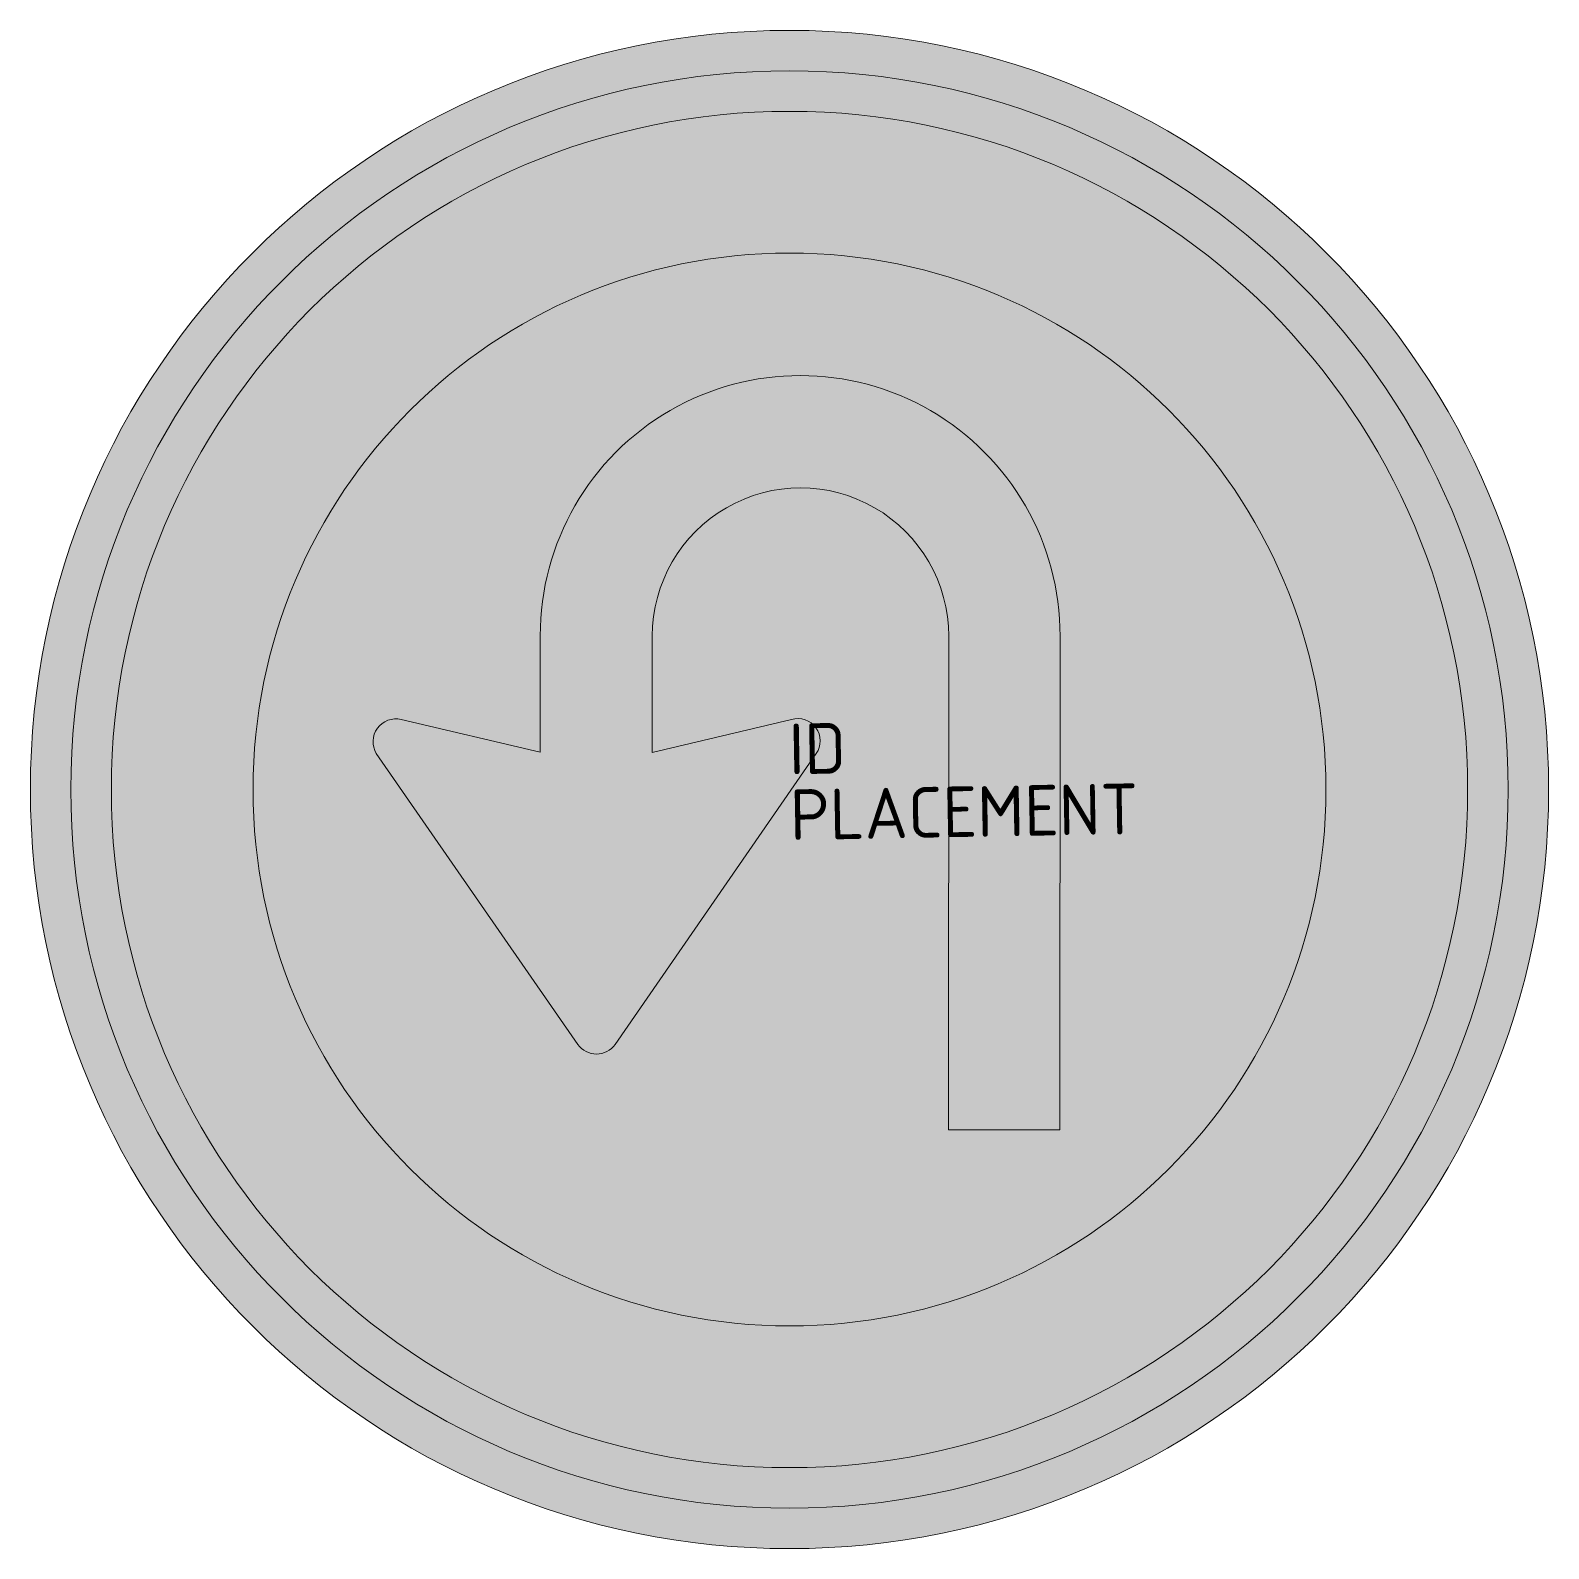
# Model space of a CAD drawing. Extents: x -3.75 to 3.75, y -3.75 to 3.75.
import ezdxf
from ezdxf.enums import TextEntityAlignment as Align

# ---------------------------------------------------------------- set-up
doc = ezdxf.new("R2010")
doc.units = 0
doc.styles.add('NLCS-ISO', font='NLCS-ISO.ttf', dxfattribs={"height": 0.25})

msp = doc.modelspace()

# ---------------------------------------------------------------- hatches: boundary and pattern name
at = {"true_color": 0xbb1e10}
h = msp.add_hatch(color=22, dxfattribs=at)
h.dxf.hatch_style = 1
h.paths.add_polyline_path([(-3.75, 0), (-3.55, 0, -1), (3.55, 0), (3.75, 0, 1)])
at = {"true_color": 0xf1f0ea}
h = msp.add_hatch(color=7, dxfattribs=at)
h.dxf.hatch_style = 1
h.paths.add_polyline_path([(-3.55, 0), (-3.35, 0, -1), (3.35, 0), (3.55, 0, 1)])
at = {"true_color": 0xbb1e10}
h = msp.add_hatch(color=22, dxfattribs=at)
h.dxf.hatch_style = 1
h.paths.add_polyline_path([(-3.35, 0), (-2.649999999999999, 0, -1), (2.649999999999999, 0), (3.35, 0, 1)])
at = {"true_color": 0xf1f0ea}
h = msp.add_hatch(color=7, dxfattribs=at)
h.dxf.hatch_style = 1
h.paths.add_polyline_path([(-2.649999999999999, 0, 1), (2.649999999999999, 0, 1)])
h.paths.add_polyline_path([(-1.231075231047081, 0.1836997935594935), (-1.230933800276115, 0.7583263589043504, -1.002378426568573), (1.336547391923652, 0.7576944339875369), (1.335947063405816, -1.681412076752413), (0.7857591968663864, -1.681276660990537), (0.7863595253842219, 0.757829849749399, 1), (-0.6776988695090487, 0.7581901931794056), (-0.6778403002800151, 0.1835636278346512), (0.009915747879094328, 0.3453862466625209, -0.7092138200825502), (0.1321300503617862, 0.1772452699241355), (-0.8614092919165879, -1.258794873971988, -0.5243025630281122), (-1.044987289690185, -1.259012855306347), (-2.041048593785038, 0.1777801465720758, -0.6647579302232556), (-1.918751538246001, 0.3458609426088355)], flags=16)
at = {"true_color": 0x2a292a}
h = msp.add_hatch(color=250, dxfattribs=at)
h.dxf.hatch_style = 1
edge = h.paths.add_edge_path()
edge.add_line((1.335947063405816, -1.681412076752413), (1.336547391923652, 0.757694433987522))
edge.add_arc((0.05280754642570861, 0.7610600567981952), 1.283744257372155, 359.8497861218966, 540.1220098701625)
edge.add_line((-1.230933800276115, 0.7583263589042475), (-1.231075231047081, 0.1836997935594935))
edge.add_line((-1.231075231047081, 0.1836997935594935), (-1.918751538246001, 0.3458609426088355))
edge.add_arc((-1.944622047514798, 0.2361519501429001), 0.1127179944716796, 76.73146029309731, 211.1886134236623)
edge.add_line((-2.041048593785038, 0.1777801465720756), (-1.044987289690185, -1.259012855306347))
edge.add_arc((-0.9532736574732471, -1.195432088981728), 0.1115970617034758, 214.7317575458873, 325.2400384461718)
edge.add_line((-0.8615913341770418, -1.259057993893639), (0.1321300503617862, 0.1772452699241356))
edge.add_arc((0.04156467631869908, 0.2399038679740744), 0.1101280476770021, 325.3221736826338, 466.7013445847246)
edge.add_line((0.009915747879094822, 0.345386246662521), (-0.6778403002800151, 0.1835636278346513))
edge.add_line((-0.6778403002800151, 0.1835636278346513), (-0.6776988695090488, 0.7581901931794053))
edge.add_arc((0.05433032793758652, 0.7580100214644022), 0.7320292196191432, -0.01410200397049266, 179.9858979960296, ccw=False)
edge.add_line((0.7863595253842218, 0.7578298497493985), (0.7857591968663857, -1.681276660990537))
edge.add_line((0.7857591968663857, -1.681276660990537), (1.335947063405816, -1.681412076752413))
at = {"true_color": 0xbb1e10}
h = msp.add_hatch(color=22, dxfattribs=at)
h.dxf.hatch_style = 1
h.paths.add_polyline_path([(3.75, 0), (3.55, 0, -1), (-3.55, 0), (-3.75, 0, 1)])
at = {"true_color": 0xf1f0ea}
h = msp.add_hatch(color=7, dxfattribs=at)
h.dxf.hatch_style = 1
h.paths.add_polyline_path([(3.55, 0), (3.35, 0, -1), (-3.35, 0), (-3.55, 0, 1)])
at = {"true_color": 0xbb1e10}
h = msp.add_hatch(color=22, dxfattribs=at)
h.dxf.hatch_style = 1
h.paths.add_polyline_path([(3.35, 0), (2.649999999999999, 0, -1), (-2.649999999999999, 0), (-3.35, 0, 1)])

# ---------------------------------------------------------------- linework, layer by layer
at = {"color": 250, "lineweight": 0, "true_color": 0x2a292a}
msp.add_lwpolyline([(1.335947063405816, -1.681412076752413), (1.336547391923652, 0.7576944339875218, 1.00237842656873), (-1.230933800276115, 0.7583263589042475), (-1.231075231047081, 0.1836997935594935), (-1.918751538246001, 0.3458609426088355, 0.6647579302232559), (-2.041048593785038, 0.1777801465720756), (-1.044987289690185, -1.259012855306347, 0.5233891071452472), (-0.8615913341770418, -1.259057993893639), (0.1321300503617861, 0.1772452699241356, 0.7092138200825483), (0.009915747879094822, 0.345386246662521), (-0.6778403002800151, 0.1835636278346513), (-0.6776988695090488, 0.7581901931794053, -1), (0.7863595253842218, 0.7578298497493985), (0.7857591968663857, -1.681276660990537)], format="xyb", close=True, dxfattribs=at)
at = {"color": 22, "lineweight": 0, "true_color": 0xbb1e10}
msp.add_circle((0, 0), 3.75, dxfattribs=at)
at = {"color": 7, "lineweight": 0, "true_color": 0xf1f0ea}
for radius in [3.55, 3.35, 2.649999999999999]:
    msp.add_circle((0, 0), radius, dxfattribs=at)

# ---------------------------------------------------------------- texts
at = {"style": 'NLCS-ISO'}
msp.add_attdef('ID', text='', height=0.25, rotation=1, dxfattribs=at).set_placement((0, 0), align=Align.BOTTOM_LEFT)
msp.add_attdef('PLACEMENT', text='', height=0.25, rotation=1, dxfattribs=at).set_placement((0, 0), align=Align.TOP_LEFT)

doc.saveas('drawing.dxf')
